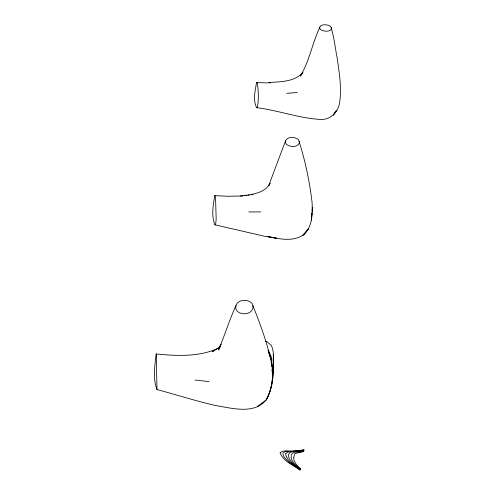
<?xml version="1.0" encoding="UTF-8"?>
<svg xmlns="http://www.w3.org/2000/svg" width="495" height="495" viewBox="0 0 495 495"><rect width="100%" height="100%" fill="white"/><g stroke="black" fill="none" stroke-linecap="round" stroke-linejoin="round"><path stroke-width="0.74" d="M265.611 341.321L266.991 341.791L271.241 345.256C275.35 353.925 272.634 364.066 273.172 373.391C272.85 382.579 270.759 391.718 266.304 399.799C254.232 414.829 231.765 408.103 215.641 405.547C195.878 401.018 176.567 394.818 157.002 389.559C152.596 378.465 154.817 365.576 156.234 353.956C177.315 356.066 199.479 357.081 219.174 347.905M299.401 141.174L299.37 142.993C297.186 147.887 290.07 147.009 286.395 144.373L285.448 142.696L285.51 140.877C287.737 136.051 294.748 136.923 298.423 139.516C305.062 159.78 309.542 181.071 312.067 202.331C312.617 213.784 312.642 227.582 302.723 235.354C292.854 241.585 280.479 239.153 269.732 236.926M311.924 212.918L311.343 220.665L311.497 218.363M312.24 207.628L312.289 211.507L312.104 209.979M252.988 305.768C253.756 314.381 241.634 316.051 236.765 310.736L235.731 308.243C235.119 299.723 247.03 298.101 251.924 303.305C258.291 318.935 264.231 334.787 268.667 351.091C273.778 366.925 274.539 384.875 266.304 399.799L257.573 406.438M311.603 216.829L311.869 212.999M157.002 389.559L156.234 353.956M242.754 195.958L228.009 196.28L214.768 195.624C213.203 205.103 211.173 215.634 214.879 224.804L264.905 236.344L276.563 238.237L267.585 236.505M256.62 107.663L257.394 107.167C258.873 99.093 258.514 90.591 257.134 82.523L256.546 82.603C255.179 90.641 252.741 100.101 256.62 107.663C278.091 110.274 298.695 118.212 320.333 119.425C330.134 120.18 338.165 112.266 339.582 102.886C341.94 87.77 339.162 72.53 337.107 57.544C334.966 47.18 334.125 36.123 330.573 26.278C327.591 24.626 323.452 23.952 320.5 25.975C312.394 42.087 309.783 60.712 300.298 76.125L302.513 73.155M285.51 140.877L268.624 185.873L270.14 183.342M266.304 399.799C273.03 387.189 273.419 372.741 273.259 358.757L273.172 373.391L273.221 368.49L272.584 376.027L271.984 369.289M235.96 305.52C229.408 320.061 224.705 335.338 218.524 349.996L220.572 346.234M270.078 183.367C264.373 193.848 250.761 194.547 240.254 196.088M336.136 110.868L333.321 115.156L336.099 110.936M221.376 344.167L218.901 347.577L212.151 351.722L214.774 350.441M302.959 72.555C294.222 82.127 279.972 81.762 268.005 82.541M214.879 224.804L215.61 224.705L216.167 219.087L215.585 199.07L215.245 196.1L214.768 195.624M244.227 195.766L246.43 195.482M247.902 195.29L249.369 195.098M251.578 194.813L253.05 194.622M286.76 93.326L297.285 92.478M268.742 82.906L270.264 82.869M248.806 211.953L260.853 211.91M256.546 82.603L267.213 82.906M195.024 380.042L209.088 381.626M268.142 350.293L270.784 355.806L272.052 366.065L271.087 362.321M268.624 352.279L270.61 358.095L268.043 350.311M270.784 355.806L271.316 361.802M271.52 364.048L271.718 366.294M331.458 27.473L331.495 28.772L330.753 29.972C327.795 32.033 323.606 31.346 320.618 29.675L319.751 28.469L319.733 27.163M273.265 354.395L273.376 361.356M293.77 457.25L293.776 458.636A10.853 9.764 11.7 0 0 294.271 460.956L296.27 464.477L300.378 468.815C295.837 465.727 290.231 461.049 291.215 454.893C293.195 450.506 300.125 453.049 303.819 451.106L302.21 451.848A69.77 59.289 4.5 0 1 298.627 452.647L294.779 453.68L293.77 457.25M280.102 452.727C283.041 461.272 293.331 465.046 300.1 470.25L300.168 469.891L290.157 463.011L286.327 459.62L283.468 455.957L282.899 453.272L283.369 452.393L285.033 451.718L298.807 450.784L304.017 450.066L304.085 449.726A83.104 69.578 5 0 1 296.326 450.654C291.233 452.028 284.217 449.182 280.102 452.727M285.646 453.804C286.679 461.266 294.754 465.393 300.242 469.532L300.31 469.173C291.84 464.527 279.533 450.141 298.343 451.558A87.491 73.093 4.6 0 0 303.887 450.759L303.949 450.413A73.786 62.302 5.3 0 1 297.891 451.254C294.104 452.442 288.22 450.215 285.646 453.804M308.694 228.523L304.14 234.512L302.723 235.354L308.694 228.523"/></g></svg>
